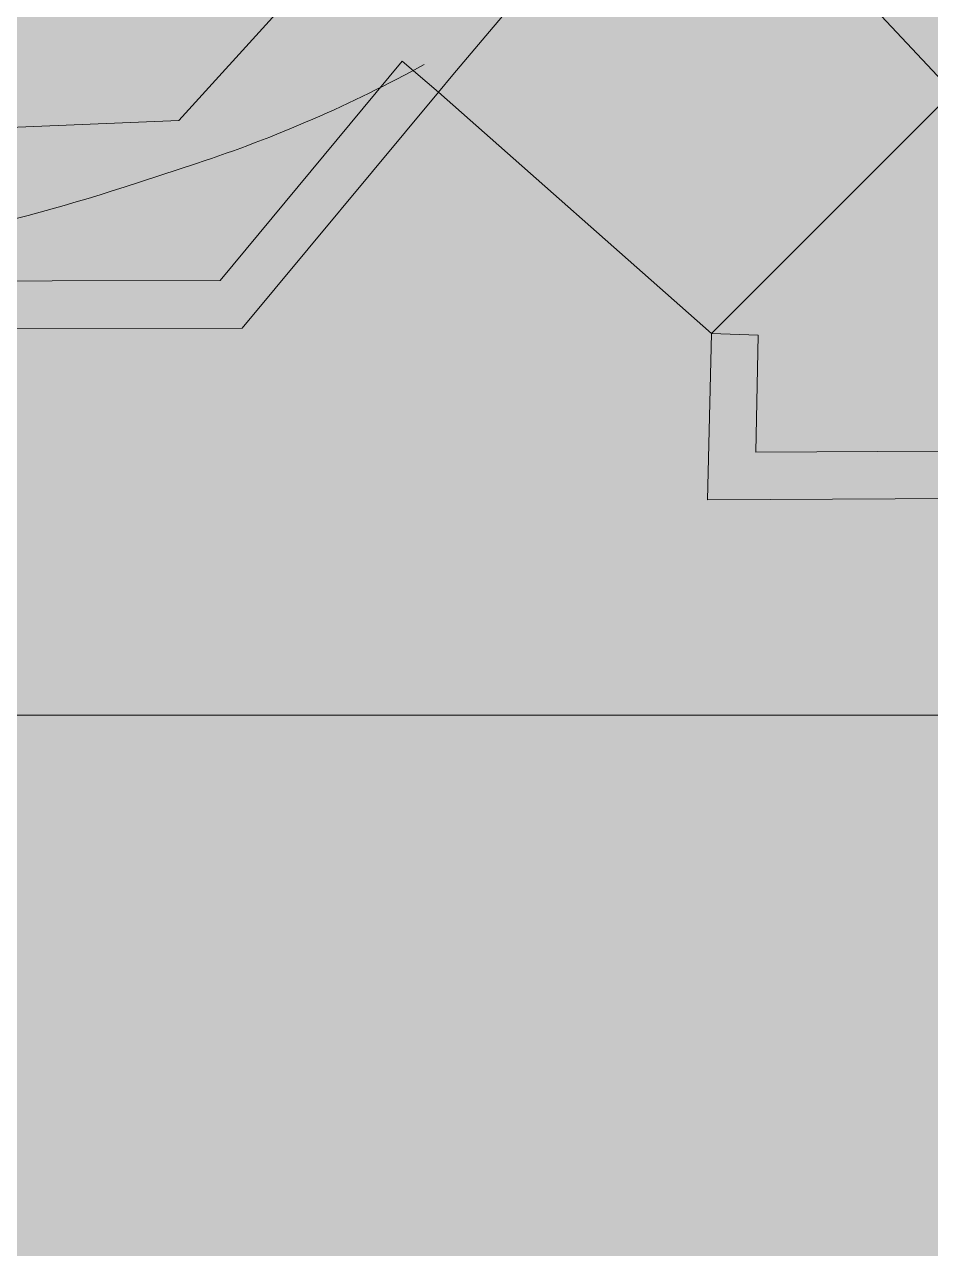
# Model space of a CAD drawing. Header units: metres. Extents: x 68582 to 69192, y 19191 to 19633.
# Drawn here: x 68995.39 to 69006.84, y 19336.47 to 19351.93 of the extents above; entities that cross this region are included whole.
import ezdxf

# ---------------------------------------------------------------- set-up
doc = ezdxf.new("R2010")
doc.units = ezdxf.units.M
doc.layers.get('0').update_dxf_attribs({"lineweight": 15})
doc.layers.add('Default', color=7, linetype='Continuous')
doc.layers.add('Kasvillisuus', color=7, linetype='Continuous', lineweight=5)
doc.layers.add('None', color=7, linetype='Continuous', lineweight=5)

msp = doc.modelspace()

# ---------------------------------------------------------------- hatches: boundary and pattern name
at = {"true_color": 0xd1f0d1, "transparency": 33554687}
msp.add_hatch(color=254, dxfattribs=at).paths.add_polyline_path([(68588.122, 19191.443), (69192.296, 19191.443), (69192.296, 19628.232), (68588.122, 19628.232)], flags=0)
at = {"true_color": 0xffffff, "transparency": 33554687}
msp.add_hatch(color=7, dxfattribs=at).paths.add_polyline_path([(68979.682, 19380.292), (68982.462, 19380.292), (68985.44, 19353.01), (68986.14, 19352.49), (68987.47, 19352.2), (68993.24, 19352.13), (68995.17, 19352.56), (69004.7, 19362.94), (69006.47, 19360.76), (68997.34, 19350.72), (68987.055, 19350.295), (68985.88, 19349.09), (68982.39, 19348.961), (68981.925, 19352.502), (68981.49, 19359.99), (68979.73, 19362.12), (68978.473, 19362.94), (68978.905, 19366.595), (68980.18, 19369.09)], flags=0)
at = {"layer": 'Default', "transparency": 33554687, "extrusion": (0, 0, -1)}
for points in [[(-69002.25, 19342.846), (-69002.242, 19342.837), (-69002.234, 19342.829), (-69002.226, 19342.822), (-69002.217, 19342.814), (-69002.209, 19342.807), (-69002.2, 19342.8), (-69002.192, 19342.793), (-69002.183, 19342.787), (-69002.174, 19342.781), (-69002.165, 19342.775), (-69002.156, 19342.769), (-69002.147, 19342.764), (-69002.138, 19342.759), (-69002.128, 19342.754), (-69002.119, 19342.749), (-69002.109, 19342.745), (-69002.1, 19342.741), (-69002.09, 19342.737), (-69002.081, 19342.733), (-69002.071, 19342.73), (-69002.062, 19342.727), (-69002.052, 19342.724), (-69002.042, 19342.721), (-69002.032, 19342.719), (-69002.023, 19342.717), (-69002.013, 19342.715), (-69002.003, 19342.713), (-69001.993, 19342.712), (-69001.983, 19342.711), (-69001.973, 19342.71), (-69001.964, 19342.709), (-69001.954, 19342.709), (-69001.944, 19342.709), (-69001.934, 19342.709), (-69001.924, 19342.709), (-69001.914, 19342.71), (-69001.905, 19342.711), (-69001.895, 19342.712), (-69001.885, 19342.713), (-69001.876, 19342.714), (-69001.866, 19342.716), (-69001.856, 19342.718), (-69001.847, 19342.72), (-69001.837, 19342.723), (-69001.828, 19342.725), (-69001.819, 19342.728), (-69001.809, 19342.731), (-69001.8, 19342.734), (-69001.791, 19342.738), (-69001.782, 19342.742), (-69001.773, 19342.746), (-69001.764, 19342.75), (-69001.755, 19342.754), (-69001.747, 19342.759), (-69001.738, 19342.764), (-69001.73, 19342.769), (-69001.721, 19342.774), (-69001.713, 19342.78), (-69001.705, 19342.785), (-69001.697, 19342.791), (-69001.689, 19342.797), (-69001.681, 19342.804), (-69001.674, 19342.81), (-69001.666, 19342.817), (-69001.659, 19342.824), (-69001.651, 19342.832), (-69001.644, 19342.84), (-69001.636, 19342.848), (-69001.63, 19342.856), (-69001.623, 19342.864), (-69001.616, 19342.872), (-69001.61, 19342.88), (-69001.604, 19342.889), (-69001.599, 19342.897), (-69001.593, 19342.906), (-69001.588, 19342.915), (-69001.583, 19342.924), (-69001.578, 19342.933), (-69001.573, 19342.942), (-69001.569, 19342.951), (-69001.565, 19342.96), (-69001.561, 19342.969), (-69001.558, 19342.979), (-69001.554, 19342.988), (-69001.551, 19342.998), (-69001.548, 19343.007), (-69001.546, 19343.017), (-69001.543, 19343.026), (-69001.541, 19343.036), (-69001.539, 19343.046), (-69001.537, 19343.056), (-69001.536, 19343.065), (-69001.535, 19343.075), (-69001.534, 19343.085), (-69001.533, 19343.095), (-69001.533, 19343.105), (-69001.532, 19343.115), (-69001.533, 19343.125), (-69001.533, 19343.135), (-69001.533, 19343.145), (-69001.534, 19343.154), (-69001.535, 19343.164), (-69001.536, 19343.174), (-69001.538, 19343.184), (-69001.54, 19343.194), (-69001.542, 19343.204), (-69001.544, 19343.214), (-69001.547, 19343.223), (-69001.549, 19343.233), (-69001.552, 19343.243), (-69001.556, 19343.252), (-69001.559, 19343.262), (-69001.563, 19343.272), (-69001.567, 19343.281), (-69001.571, 19343.291), (-69001.576, 19343.3), (-69001.581, 19343.309), (-69001.586, 19343.318), (-69001.591, 19343.328), (-69001.596, 19343.337), (-69001.602, 19343.346), (-69001.608, 19343.355), (-69001.615, 19343.363), (-69001.621, 19343.372), (-69001.628, 19343.381), (-69001.635, 19343.389), (-69001.643, 19343.397), (-69001.65, 19343.406), (-69004.194, 19346.099), (-69004.194, 19346.099), (-69004.193, 19346.1), (-69004.19, 19346.102), (-69004.18, 19346.112), (-69004.139, 19346.151), (-69003.983, 19346.298), (-69003.425, 19346.825), (-69001.735, 19348.422), (-69000.044, 19350.019), (-68999.487, 19350.545), (-68999.331, 19350.692), (-68999.29, 19350.731), (-68999.279, 19350.741), (-68999.276, 19350.744), (-68999.276, 19350.744), (-68999.275, 19350.745), (-68996.735, 19348.055), (-68996.727, 19348.047), (-68996.719, 19348.039), (-68996.711, 19348.032), (-68996.703, 19348.024), (-68996.695, 19348.018), (-68996.687, 19348.011), (-68996.679, 19348.004), (-68996.67, 19347.998), (-68996.662, 19347.992), (-68996.653, 19347.986), (-68996.645, 19347.981), (-68996.636, 19347.975), (-68996.627, 19347.97), (-68996.618, 19347.965), (-68996.609, 19347.961), (-68996.6, 19347.956), (-68996.591, 19347.952), (-68996.582, 19347.948), (-68996.573, 19347.944), (-68996.563, 19347.941), (-68996.554, 19347.938), (-68996.545, 19347.935), (-68996.535, 19347.932), (-68996.526, 19347.929), (-68996.516, 19347.927), (-68996.507, 19347.925), (-68996.497, 19347.923), (-68996.488, 19347.921), (-68996.478, 19347.92), (-68996.469, 19347.919), (-68996.459, 19347.918), (-68996.449, 19347.917), (-68996.44, 19347.917), (-68996.43, 19347.917), (-68996.42, 19347.917), (-68996.411, 19347.917), (-68996.401, 19347.918), (-68996.391, 19347.918), (-68996.382, 19347.919), (-68996.372, 19347.921), (-68996.363, 19347.922), (-68996.353, 19347.924), (-68996.344, 19347.926), (-68996.334, 19347.928), (-68996.325, 19347.93), (-68996.315, 19347.933), (-68996.306, 19347.936), (-68996.296, 19347.939), (-68996.287, 19347.942), (-68996.278, 19347.946), (-68996.269, 19347.95), (-68996.26, 19347.954), (-68996.25, 19347.958), (-68996.241, 19347.963), (-68996.233, 19347.968), (-68996.224, 19347.973), (-68996.215, 19347.978), (-68996.206, 19347.983), (-68996.198, 19347.989), (-68996.189, 19347.995), (-68996.181, 19348.001), (-68996.172, 19348.008), (-68996.164, 19348.015), (-68996.156, 19348.021), (-68996.149, 19348.028), (-68996.142, 19348.034), (-68996.135, 19348.041), (-68996.128, 19348.048), (-68996.122, 19348.055), (-68996.116, 19348.062), (-68996.109, 19348.07), (-68996.103, 19348.077), (-68996.098, 19348.085), (-68996.092, 19348.093), (-68996.087, 19348.101), (-68996.081, 19348.109), (-68996.076, 19348.117), (-68996.071, 19348.126), (-68996.067, 19348.134), (-68996.062, 19348.143), (-68996.058, 19348.152), (-68996.054, 19348.161), (-68996.05, 19348.17), (-68996.046, 19348.179), (-68996.043, 19348.188), (-68996.039, 19348.197), (-68996.036, 19348.207), (-68996.033, 19348.216), (-68996.031, 19348.226), (-68996.028, 19348.235), (-68996.026, 19348.245), (-68996.024, 19348.255), (-68996.022, 19348.264), (-68996.021, 19348.274), (-68996.019, 19348.284), (-68996.018, 19348.294), (-68996.017, 19348.304), (-68996.017, 19348.314), (-68996.016, 19348.324), (-68996.016, 19348.334), (-68996.016, 19348.344), (-68996.016, 19348.354), (-68996.017, 19348.364), (-68996.018, 19348.374), (-68996.019, 19348.384), (-68996.02, 19348.393), (-68996.022, 19348.403), (-68996.024, 19348.413), (-68996.026, 19348.423), (-68996.028, 19348.433), (-68996.031, 19348.443), (-68996.033, 19348.452), (-68996.037, 19348.462), (-68996.04, 19348.472), (-68996.044, 19348.481), (-68996.048, 19348.49), (-68996.052, 19348.5), (-68996.056, 19348.509), (-68996.061, 19348.518), (-68996.066, 19348.527), (-68996.072, 19348.536), (-68996.078, 19348.545), (-68996.084, 19348.554), (-68996.09, 19348.563), (-68996.096, 19348.571), (-68996.103, 19348.58), (-68996.11, 19348.588), (-68996.118, 19348.596), (-68998.955, 19351.603), (-68998.962, 19351.61), (-68998.969, 19351.618), (-68998.977, 19351.625), (-68998.984, 19351.631), (-68998.992, 19351.638), (-68999, 19351.645), (-68999.008, 19351.651), (-68999.016, 19351.657), (-68999.024, 19351.663), (-68999.033, 19351.668), (-68999.041, 19351.674), (-68999.05, 19351.679), (-68999.058, 19351.684), (-68999.067, 19351.689), (-68999.076, 19351.693), (-68999.085, 19351.698), (-68999.094, 19351.702), (-68999.103, 19351.706), (-68999.112, 19351.709), (-68999.122, 19351.713), (-68999.131, 19351.716), (-68999.14, 19351.719), (-68999.15, 19351.722), (-68999.159, 19351.725), (-68999.169, 19351.727), (-68999.178, 19351.729), (-68999.188, 19351.731), (-68999.197, 19351.733), (-68999.207, 19351.735), (-68999.217, 19351.736), (-68999.227, 19351.737), (-68999.236, 19351.738), (-68999.246, 19351.738), (-68999.256, 19351.739), (-68999.266, 19351.739), (-68999.275, 19351.739), (-68999.285, 19351.738), (-68999.295, 19351.738), (-68999.305, 19351.737), (-68999.314, 19351.736), (-68999.324, 19351.734), (-68999.334, 19351.733), (-68999.343, 19351.731), (-68999.353, 19351.729), (-68999.362, 19351.726), (-68999.372, 19351.724), (-68999.381, 19351.721), (-68999.391, 19351.718), (-68999.4, 19351.714), (-68999.409, 19351.711), (-68999.419, 19351.707), (-68999.428, 19351.703), (-68999.437, 19351.698), (-68999.446, 19351.694), (-68999.455, 19351.689), (-68999.464, 19351.684), (-68999.473, 19351.678), (-68999.481, 19351.672), (-68999.49, 19351.666), (-68999.498, 19351.66), (-68999.507, 19351.654), (-68999.515, 19351.647), (-68999.523, 19351.64), (-68999.531, 19351.632), (-69005.064, 19346.406), (-69005.071, 19346.399), (-69005.078, 19346.392), (-69005.084, 19346.385), (-69005.091, 19346.378), (-69005.097, 19346.371), (-69005.103, 19346.364), (-69005.108, 19346.356), (-69005.114, 19346.349), (-69005.119, 19346.341), (-69005.124, 19346.333), (-69005.129, 19346.325), (-69005.134, 19346.317), (-69005.139, 19346.308), (-69005.143, 19346.3), (-69005.147, 19346.292), (-69005.151, 19346.283), (-69005.155, 19346.275), (-69005.159, 19346.266), (-69005.162, 19346.257), (-69005.165, 19346.248), (-69005.168, 19346.239), (-69005.171, 19346.23), (-69005.174, 19346.221), (-69005.176, 19346.212), (-69005.178, 19346.203), (-69005.18, 19346.194), (-69005.182, 19346.185), (-69005.184, 19346.175), (-69005.185, 19346.166), (-69005.186, 19346.157), (-69005.187, 19346.147), (-69005.188, 19346.138), (-69005.189, 19346.129), (-69005.189, 19346.119), (-69005.189, 19346.11), (-69005.189, 19346.1), (-69005.189, 19346.091), (-69005.188, 19346.082), (-69005.187, 19346.072), (-69005.186, 19346.063), (-69005.185, 19346.054), (-69005.184, 19346.045), (-69005.182, 19346.035), (-69005.18, 19346.026), (-69005.178, 19346.017), (-69005.176, 19346.008), (-69005.173, 19345.999), (-69005.17, 19345.99), (-69005.167, 19345.981), (-69005.164, 19345.973), (-69005.161, 19345.964), (-69005.157, 19345.955), (-69005.153, 19345.947), (-69005.149, 19345.938), (-69005.144, 19345.93), (-69005.14, 19345.922), (-69005.135, 19345.914), (-69005.13, 19345.906), (-69005.124, 19345.898), (-69005.119, 19345.89), (-69005.113, 19345.883), (-69005.107, 19345.875), (-69005.1, 19345.868), (-69005.094, 19345.861)], [(-68999.856, 19343.863), (-68999.804, 19345.774), (-68997.097, 19342.912), (-68997.089, 19342.905), (-68997.082, 19342.897), (-68997.074, 19342.89), (-68997.066, 19342.883), (-68997.058, 19342.877), (-68997.05, 19342.87), (-68997.042, 19342.864), (-68997.034, 19342.859), (-68997.025, 19342.853), (-68997.017, 19342.848), (-68997.008, 19342.843), (-68996.999, 19342.838), (-68996.99, 19342.834), (-68996.981, 19342.829), (-68996.972, 19342.825), (-68996.963, 19342.822), (-68996.954, 19342.818), (-68996.945, 19342.815), (-68996.936, 19342.812), (-68996.926, 19342.809), (-68996.917, 19342.807), (-68996.908, 19342.804), (-68996.898, 19342.802), (-68996.889, 19342.801), (-68996.879, 19342.799), (-68996.869, 19342.798), (-68996.86, 19342.797), (-68996.85, 19342.796), (-68996.841, 19342.795), (-68996.831, 19342.794), (-68996.821, 19342.794), (-68996.812, 19342.794), (-68996.802, 19342.794), (-68996.792, 19342.795), (-68996.783, 19342.796), (-68996.773, 19342.796), (-68996.764, 19342.798), (-68996.754, 19342.799), (-68996.744, 19342.8), (-68996.735, 19342.802), (-68996.726, 19342.804), (-68996.716, 19342.806), (-68996.707, 19342.808), (-68996.698, 19342.811), (-68996.688, 19342.814), (-68996.679, 19342.816), (-68996.67, 19342.82), (-68996.661, 19342.823), (-68996.652, 19342.826), (-68996.644, 19342.83), (-68996.635, 19342.834), (-68996.626, 19342.838), (-68996.618, 19342.842), (-68996.61, 19342.847), (-68996.601, 19342.851), (-68996.593, 19342.856), (-68996.585, 19342.861), (-68996.577, 19342.866), (-68996.569, 19342.872), (-68996.562, 19342.877), (-68996.554, 19342.883), (-68996.547, 19342.889), (-68996.54, 19342.895), (-68996.533, 19342.901), (-68996.526, 19342.907), (-68996.519, 19342.914), (-68996.512, 19342.921), (-68996.505, 19342.929), (-68996.498, 19342.936), (-68996.492, 19342.943), (-68996.486, 19342.951), (-68996.48, 19342.959), (-68996.474, 19342.967), (-68996.469, 19342.975), (-68996.463, 19342.983), (-68996.458, 19342.992), (-68996.453, 19343), (-68996.448, 19343.009), (-68996.443, 19343.017), (-68996.439, 19343.026), (-68996.435, 19343.035), (-68996.431, 19343.044), (-68996.427, 19343.053), (-68996.423, 19343.062), (-68996.42, 19343.072), (-68996.417, 19343.081), (-68996.414, 19343.09), (-68996.411, 19343.1), (-68996.408, 19343.11), (-68996.406, 19343.119), (-68996.404, 19343.129), (-68996.402, 19343.138), (-68996.4, 19343.148), (-68996.399, 19343.158), (-68996.398, 19343.168), (-68996.397, 19343.178), (-68996.396, 19343.188), (-68996.395, 19343.197), (-68996.395, 19343.207), (-68996.395, 19343.217), (-68996.395, 19343.227), (-68996.396, 19343.237), (-68996.396, 19343.247), (-68996.397, 19343.257), (-68996.399, 19343.267), (-68996.4, 19343.276), (-68996.402, 19343.286), (-68996.404, 19343.296), (-68996.406, 19343.306), (-68996.408, 19343.315), (-68996.411, 19343.325), (-68996.414, 19343.335), (-68996.417, 19343.344), (-68996.421, 19343.354), (-68996.424, 19343.363), (-68996.428, 19343.372), (-68996.433, 19343.382), (-68996.437, 19343.391), (-68996.442, 19343.4), (-68996.447, 19343.409), (-68996.453, 19343.418), (-68996.458, 19343.427), (-68996.464, 19343.435), (-68996.47, 19343.444), (-68996.477, 19343.452), (-68996.484, 19343.461), (-68996.491, 19343.469), (-68996.498, 19343.477), (-68999.207, 19346.348), (-68997.297, 19346.287), (-68997.286, 19346.286), (-68997.275, 19346.286), (-68997.264, 19346.287), (-68997.253, 19346.287), (-68997.242, 19346.288), (-68997.231, 19346.289), (-68997.221, 19346.29), (-68997.21, 19346.291), (-68997.2, 19346.293), (-68997.19, 19346.294), (-68997.179, 19346.296), (-68997.169, 19346.299), (-68997.159, 19346.301), (-68997.149, 19346.304), (-68997.139, 19346.306), (-68997.129, 19346.31), (-68997.12, 19346.313), (-68997.11, 19346.316), (-68997.101, 19346.32), (-68997.092, 19346.324), (-68997.082, 19346.328), (-68997.073, 19346.332), (-68997.064, 19346.336), (-68997.056, 19346.341), (-68997.047, 19346.346), (-68997.039, 19346.351), (-68997.03, 19346.356), (-68997.022, 19346.361), (-68997.014, 19346.367), (-68997.006, 19346.373), (-68996.998, 19346.379), (-68996.99, 19346.385), (-68996.983, 19346.391), (-68996.976, 19346.397), (-68996.968, 19346.404), (-68996.961, 19346.411), (-68996.955, 19346.418), (-68996.948, 19346.425), (-68996.941, 19346.432), (-68996.935, 19346.439), (-68996.929, 19346.447), (-68996.923, 19346.455), (-68996.917, 19346.463), (-68996.912, 19346.471), (-68996.906, 19346.479), (-68996.901, 19346.487), (-68996.896, 19346.496), (-68996.891, 19346.504), (-68996.887, 19346.513), (-68996.883, 19346.522), (-68996.878, 19346.531), (-68996.874, 19346.54), (-68996.871, 19346.549), (-68996.867, 19346.559), (-68996.864, 19346.568), (-68996.861, 19346.578), (-68996.858, 19346.588), (-68996.855, 19346.598), (-68996.853, 19346.608), (-68996.851, 19346.618), (-68996.849, 19346.629), (-68996.847, 19346.639), (-68996.846, 19346.65), (-68996.845, 19346.66), (-68996.844, 19346.671), (-68996.843, 19346.682), (-68996.843, 19346.692), (-68996.843, 19346.703), (-68996.843, 19346.714), (-68996.844, 19346.724), (-68996.845, 19346.735), (-68996.846, 19346.745), (-68996.847, 19346.756), (-68996.849, 19346.766), (-68996.85, 19346.776), (-68996.853, 19346.786), (-68996.855, 19346.796), (-68996.857, 19346.806), (-68996.86, 19346.816), (-68996.863, 19346.826), (-68996.867, 19346.836), (-68996.87, 19346.846), (-68996.874, 19346.855), (-68996.878, 19346.865), (-68996.883, 19346.874), (-68996.887, 19346.883), (-68996.892, 19346.892), (-68996.897, 19346.901), (-68996.902, 19346.91), (-68996.907, 19346.919), (-68996.913, 19346.928), (-68996.919, 19346.936), (-68996.925, 19346.944), (-68996.931, 19346.953), (-68996.938, 19346.961), (-68996.944, 19346.968), (-68996.951, 19346.976), (-68996.958, 19346.984), (-68996.965, 19346.991), (-68996.973, 19346.998), (-68996.98, 19347.005), (-68996.988, 19347.012), (-68996.996, 19347.019), (-68997.004, 19347.025), (-68997.012, 19347.031), (-68997.021, 19347.037), (-68997.029, 19347.043), (-68997.038, 19347.049), (-68997.047, 19347.054), (-68997.056, 19347.059), (-68997.065, 19347.064), (-68997.075, 19347.069), (-68997.084, 19347.073), (-68997.094, 19347.078), (-68997.104, 19347.082), (-68997.114, 19347.085), (-68997.124, 19347.089), (-68997.134, 19347.092), (-68997.144, 19347.095), (-68997.155, 19347.098), (-68997.166, 19347.1), (-68997.176, 19347.103), (-68997.187, 19347.104), (-68997.198, 19347.106), (-68997.209, 19347.107), (-68997.22, 19347.109), (-68997.231, 19347.109), (-68997.243, 19347.11), (-69000.194, 19347.197), (-69000.204, 19347.197), (-69000.215, 19347.197), (-69000.226, 19347.197), (-69000.236, 19347.196), (-69000.246, 19347.195), (-69000.257, 19347.194), (-69000.267, 19347.192), (-69000.277, 19347.191), (-69000.287, 19347.189), (-69000.297, 19347.186), (-69000.307, 19347.184), (-69000.316, 19347.181), (-69000.326, 19347.178), (-69000.335, 19347.174), (-69000.345, 19347.171), (-69000.354, 19347.167), (-69000.363, 19347.163), (-69000.372, 19347.158), (-69000.381, 19347.154), (-69000.389, 19347.149), (-69000.398, 19347.144), (-69000.406, 19347.139), (-69000.415, 19347.134), (-69000.423, 19347.128), (-69000.431, 19347.122), (-69000.439, 19347.116), (-69000.446, 19347.11), (-69000.454, 19347.104), (-69000.461, 19347.097), (-69000.468, 19347.091), (-69000.475, 19347.084), (-69000.482, 19347.077), (-69000.489, 19347.069), (-69000.496, 19347.062), (-69000.502, 19347.054), (-69000.508, 19347.047), (-69000.514, 19347.039), (-69000.52, 19347.031), (-69000.526, 19347.023), (-69000.531, 19347.014), (-69000.537, 19347.006), (-69000.542, 19346.997), (-69000.547, 19346.989), (-69000.551, 19346.98), (-69000.556, 19346.971), (-69000.56, 19346.962), (-69000.565, 19346.953), (-69000.568, 19346.944), (-69000.572, 19346.934), (-69000.576, 19346.925), (-69000.579, 19346.915), (-69000.582, 19346.906), (-69000.585, 19346.896), (-69000.588, 19346.886), (-69000.59, 19346.876), (-69000.593, 19346.867), (-69000.595, 19346.857), (-69000.597, 19346.847), (-69000.598, 19346.836), (-69000.599, 19346.826), (-69000.601, 19346.816), (-69000.601, 19346.806), (-69000.602, 19346.796), (-69000.602, 19346.785), (-69000.681, 19343.895), (-69000.681, 19343.884), (-69000.681, 19343.872), (-69000.681, 19343.861), (-69000.68, 19343.849), (-69000.679, 19343.838), (-69000.679, 19343.827), (-69000.677, 19343.816), (-69000.676, 19343.805), (-69000.674, 19343.794), (-69000.672, 19343.783), (-69000.67, 19343.772), (-69000.668, 19343.762), (-69000.665, 19343.751), (-69000.663, 19343.741), (-69000.66, 19343.731), (-69000.656, 19343.721), (-69000.653, 19343.711), (-69000.649, 19343.701), (-69000.646, 19343.691), (-69000.642, 19343.681), (-69000.637, 19343.672), (-69000.633, 19343.663), (-69000.628, 19343.653), (-69000.624, 19343.644), (-69000.619, 19343.636), (-69000.613, 19343.627), (-69000.608, 19343.618), (-69000.602, 19343.61), (-69000.597, 19343.602), (-69000.591, 19343.593), (-69000.585, 19343.586), (-69000.578, 19343.578), (-69000.572, 19343.57), (-69000.565, 19343.563), (-69000.558, 19343.556), (-69000.551, 19343.548), (-69000.544, 19343.542), (-69000.537, 19343.535), (-69000.529, 19343.528), (-69000.522, 19343.522), (-69000.514, 19343.516), (-69000.506, 19343.51), (-69000.498, 19343.504), (-69000.489, 19343.499), (-69000.481, 19343.494), (-69000.472, 19343.489), (-69000.463, 19343.484), (-69000.455, 19343.479), (-69000.446, 19343.475), (-69000.436, 19343.47), (-69000.427, 19343.467), (-69000.417, 19343.463), (-69000.408, 19343.459), (-69000.398, 19343.456), (-69000.388, 19343.453), (-69000.378, 19343.45), (-69000.368, 19343.448), (-69000.358, 19343.445), (-69000.347, 19343.443), (-69000.337, 19343.441), (-69000.326, 19343.44), (-69000.315, 19343.439), (-69000.304, 19343.438), (-69000.293, 19343.437), (-69000.282, 19343.436), (-69000.271, 19343.436), (-69000.26, 19343.436), (-69000.25, 19343.436), (-69000.239, 19343.437), (-69000.228, 19343.438), (-69000.218, 19343.439), (-69000.207, 19343.441), (-69000.197, 19343.442), (-69000.186, 19343.444), (-69000.176, 19343.446), (-69000.166, 19343.449), (-69000.156, 19343.452), (-69000.146, 19343.455), (-69000.136, 19343.458), (-69000.126, 19343.461), (-69000.117, 19343.465), (-69000.107, 19343.469), (-69000.098, 19343.473), (-69000.089, 19343.478), (-69000.08, 19343.482), (-69000.071, 19343.487), (-69000.062, 19343.492), (-69000.053, 19343.497), (-69000.044, 19343.503), (-69000.036, 19343.509), (-69000.028, 19343.515), (-69000.02, 19343.521), (-69000.012, 19343.527), (-69000.004, 19343.534), (-68999.996, 19343.541), (-68999.989, 19343.548), (-68999.981, 19343.555), (-68999.974, 19343.562), (-68999.967, 19343.57), (-68999.96, 19343.578), (-68999.954, 19343.586), (-68999.947, 19343.594), (-68999.941, 19343.602), (-68999.935, 19343.611), (-68999.929, 19343.62), (-68999.924, 19343.629), (-68999.918, 19343.638), (-68999.913, 19343.647), (-68999.908, 19343.656), (-68999.903, 19343.666), (-68999.898, 19343.676), (-68999.894, 19343.685), (-68999.89, 19343.696), (-68999.886, 19343.706), (-68999.882, 19343.716), (-68999.879, 19343.727), (-68999.875, 19343.737), (-68999.872, 19343.748), (-68999.87, 19343.759), (-68999.867, 19343.77), (-68999.865, 19343.781), (-68999.863, 19343.793), (-68999.861, 19343.804), (-68999.859, 19343.816), (-68999.858, 19343.827), (-68999.857, 19343.839), (-68999.856, 19343.851)]]:
    msp.add_hatch(color=7, dxfattribs=at).paths.add_polyline_path(points, flags=0)
at = {"layer": 'Kasvillisuus', "true_color": 0xffffff, "transparency": 33554687}
msp.add_hatch(color=7, dxfattribs=at).paths.add_polyline_path([(69000.62, 19351.08), (69004.07, 19348.03), (69007.12, 19351.08), (69005.96, 19352.32), (69026.99, 19376.91), (69025.075, 19378.742), (69017.61, 19370.18), (69016.29, 19369.59), (69000.802, 19351.298)], flags=0)
at = {"layer": 'None', "linetype": 'Continuous', "lineweight": 0, "true_color": 0xaaaaaa, "transparency": 33554687}
for points in [[(69000.62, 19351.08), (68998.14, 19348.1), (68986.69, 19348.08), (68986.55, 19349.46), (68987.15, 19349.52), (68987.23, 19348.68), (68997.86, 19348.7), (69000.16, 19351.47)], [(69022.9, 19347.45), (69022.99, 19346.03), (69004.02, 19345.93), (69004.07, 19348.03), (69004.66, 19348.01), (69004.63, 19346.53), (69022.35, 19346.63), (69022.3, 19347.41)]]:
    msp.add_hatch(color=253, dxfattribs=at).paths.add_polyline_path(points, flags=0)

# ---------------------------------------------------------------- linework, layer by layer
at = {"color": 7, "true_color": 0xffffff, "transparency": 33554687}
msp.add_lwpolyline([(68979.682, 19380.292), (68982.462, 19380.292), (68985.44, 19353.01), (68986.14, 19352.49), (68987.47, 19352.2), (68993.24, 19352.13), (68995.17, 19352.56), (69004.7, 19362.94), (69006.47, 19360.76), (68997.34, 19350.72), (68987.055, 19350.295), (68985.88, 19349.09), (68982.39, 19348.961), (68981.925, 19352.502), (68981.49, 19359.99), (68979.73, 19362.12), (68978.473, 19362.94), (68978.905, 19366.595), (68980.18, 19369.09)], close=True, dxfattribs=at)
at = {"layer": 'Kasvillisuus'}
msp.add_lwpolyline([(69000.62, 19351.08), (69004.07, 19348.03), (69007.12, 19351.08), (69005.96, 19352.32), (69026.99, 19376.91), (69025.075, 19378.742), (69017.61, 19370.18), (69016.29, 19369.59), (69000.802, 19351.298)], close=True, dxfattribs=at)
at = {"layer": 'None', "color": 7, "linetype": 'Continuous', "lineweight": 5, "transparency": 33554687}
for points in [[(69000.62, 19351.08), (68998.14, 19348.1), (68986.69, 19348.08), (68986.55, 19349.46), (68987.15, 19349.52), (68987.23, 19348.68), (68997.86, 19348.7), (69000.16, 19351.47)], [(69022.9, 19347.45), (69022.99, 19346.03), (69004.02, 19345.93), (69004.07, 19348.03), (69004.66, 19348.01), (69004.63, 19346.53), (69022.35, 19346.63), (69022.3, 19347.41)]]:
    msp.add_lwpolyline(points, close=True, dxfattribs=at)
for points in [[(69000.44, 19351.43), (69000.355, 19351.383), (69000.269, 19351.337), (69000.182, 19351.29), (69000.095, 19351.245), (69000.008, 19351.2), (68999.92, 19351.155), (68999.833, 19351.111), (68999.744, 19351.068), (68999.656, 19351.025), (68999.568, 19350.982), (68999.479, 19350.94), (68999.39, 19350.899), (68999.301, 19350.858), (68999.211, 19350.817), (68999.122, 19350.777), (68999.032, 19350.738), (68998.941, 19350.699), (68998.851, 19350.661), (68998.76, 19350.623), (68998.67, 19350.586), (68998.578, 19350.549), (68998.487, 19350.513), (68998.396, 19350.477), (68998.304, 19350.442), (68998.212, 19350.407), (68998.12, 19350.373), (68998.028, 19350.34), (68997.935, 19350.307), (68997.843, 19350.274), (68997.75, 19350.242), (68997.657, 19350.211), (68997.563, 19350.18), (68996.645, 19349.88), (68996.496, 19349.832), (68996.345, 19349.784), (68996.194, 19349.738), (68996.042, 19349.692), (68995.89, 19349.648), (68995.738, 19349.605), (68995.586, 19349.563), (68995.433, 19349.523), (68995.28, 19349.483)], [(69036.78, 19324.58), (69016.79, 19324.78), (69016.91, 19330.27), (69013.83, 19330.38), (69013.8, 19324.99), (68993.81, 19325.29), (68993.78, 19330.61), (68991.4, 19330.14), (68990.62, 19328.98), (68990.62, 19321.4), (68990.7, 19314.02), (68990.91, 19313.45), (68991.47, 19313.16), (68983.28, 19312.03), (68984.3, 19312.72), (68984.76, 19313.55), (68983.69, 19333.43), (68991.49, 19343.21), (69007, 19343.21), (69031.8, 19343.21)]]:
    msp.add_lwpolyline(points, dxfattribs=at)

doc.saveas('drawing.dxf')
